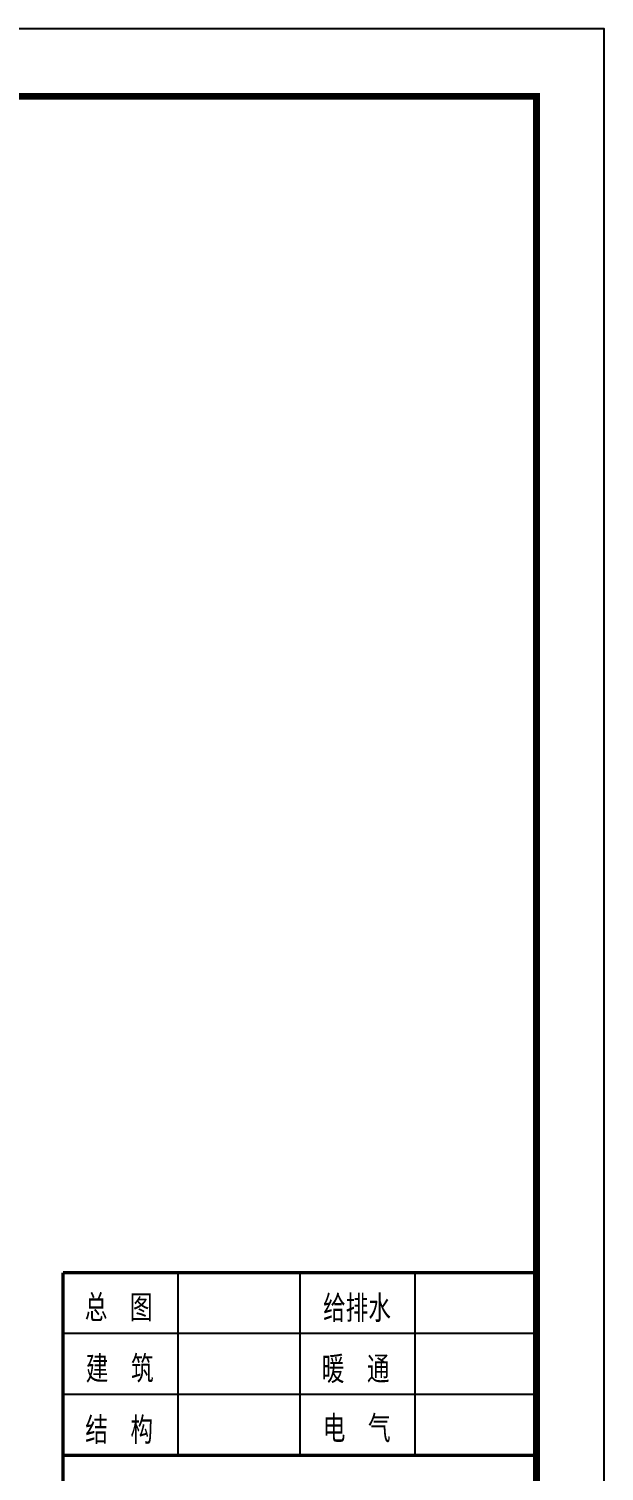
# Model space of a CAD drawing. Extents: x 2297255 to 2381355, y -608375 to -364775.
# Drawn here: x 2372851 to 2381355, y -508910 to -487575 of the extents above; entities that cross this region are included whole.
import ezdxf
from ezdxf.enums import TextEntityAlignment as Align

# ---------------------------------------------------------------- set-up
doc = ezdxf.new("R2010")
doc.units = 0
doc.header["$LTSCALE"] = 1000
doc.header["$MEASUREMENT"] = 0
doc.layers.add('TK', color=4, linetype='Continuous')
doc.styles.add('HZTXT1', font='romans.shx', dxfattribs={"width": 0.7, "bigfont": 'GBHZFS.SHX'})
doc.styles.get("Standard").update_dxf_attribs({"font": 'gbenor.shx', "bigfont": 'gbcbig.shx'})
doc.styles.add('黑体', font='simhei.ttf')

# ---------------------------------------------------------------- blocks, each defined once
blk = doc.blocks.new('*U579')
at = {"color": 3}
blk.add_lwpolyline([(-84100, 0), (0, 0), (0, 59400), (-84100, 59400)], close=True, dxfattribs=at)
at = {"color": 3, "const_width": 100}
blk.add_lwpolyline([(-81600, 1000), (-1000, 1000), (-1000, 58400), (-81600, 58400)], close=True, dxfattribs=at)
at = {"layer": 'TK', "color": 2}
for p, q in [((-6300, 41000), (-6300, 38300)), ((-4500, 41000), (-4500, 38300)), ((-2800, 41000), (-2800, 38300)), ((-1000, 40100), (-8000, 40100)), ((-1000, 39200), (-8000, 39200)), ((-1000, 38300), (-8000, 38300))]:
    blk.add_line(p, q, dxfattribs=at)
at = {"layer": 'TK', "color": 2, "const_width": 50, "flags": 128}
for points in [[(-8000, 41000), (-8000, 1000)], [(-1000, 38300), (-8000, 38300)]]:
    blk.add_lwpolyline(points, dxfattribs=at)
at = {"layer": 'TK', "color": 3, "const_width": 50, "flags": 128}
blk.add_lwpolyline([(-1000, 41000), (-8000, 41000)], dxfattribs=at)
at = {"layer": 'TK', "color": 2, "ltscale": 0.6, "style": '黑体', "width": 0.7}
for s, p in [('总  图', (-7678, 40318)), ('给排水', (-4155, 40309)), ('建  筑', (-7663, 39414)), ('暖  通', (-4175, 39407)), ('结  构', (-7671, 38507)), ('电  气', (-4159, 38529))]:
    blk.add_text(s, height=350, dxfattribs=at).set_placement(p)
at = {"layer": 'TK', "color": 4, "style": 'HZTXT1'}
for tag, height, width, p in [('项目负责1', 400, 0.6, (-4500, 19196)), ('项目负责2', 400, 0.6, (-4500, 18296)), ('专责', 400, 0.6, (-4500, 17396)), ('审定', 400, 0.6, (-4500, 16496)), ('审核', 400, 0.6, (-4500, 15596)), ('校对', 400, 0.6, (-4500, 14696)), ('设计', 400, 0.6, (-4500, 13796)), ('绘图', 400, 0.6, (-4500, 12896)), ('建设单位', 450, 0.6, (-4500, 11050)), ('工号', 400, 0.5, (-5501, 3507)), ('版次', 400, 0.7, (-2138, 3498)), ('阶段', 400, 0.7, (-2138, 2498)), ('比例', 400, 0.7, (-5491, 1513)), ('日期', 400, 0.7, (-2138, 1498))]:
    blk.add_attdef(tag, text='', height=height, dxfattribs=dict(at, width=width)).set_placement(p, align=Align.MIDDLE)
at = {"layer": 'TK', "color": 1, "lineweight": -3, "style": 'HZTXT1', "width": 0.6}
blk.add_attdef('工程名称', text='', height=450, dxfattribs=at).set_placement((-4500, 9050), align=Align.MIDDLE)
at = {"layer": 'TK', "color": 4, "lineweight": -3, "style": 'HZTXT1', "width": 0.6}
blk.add_attdef('子项名称', text='', height=450, dxfattribs=at).set_placement((-4500, 7050), align=Align.MIDDLE)
at = {"layer": 'TK', "color": 1, "lineweight": -3, "width": 0.6, "flags": 104}
blk.add_attdef('图名', text='', height=400, dxfattribs=at).set_placement((-4558, 4958), align=Align.MIDDLE_CENTER)
at = {"layer": 'TK', "color": 1, "style": 'HZTXT1', "width": 0.7}
blk.add_attdef('图号', text='', height=400, dxfattribs=at).set_placement((-5491, 2513), align=Align.MIDDLE)

msp = doc.modelspace()

# ---------------------------------------------------------------- block references
msp.add_blockref('*U579', (2381355.1, -546974.9))

doc.saveas('drawing.dxf')
